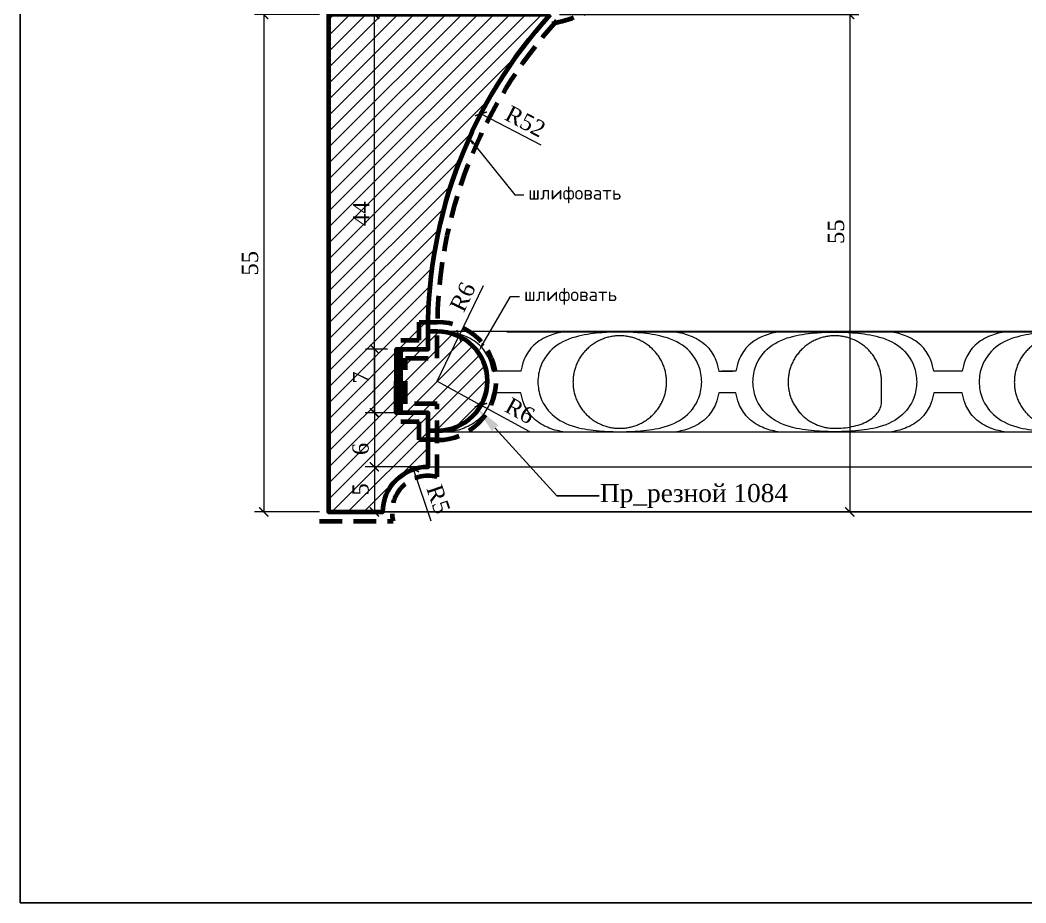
# Model space of a CAD drawing. Header units: millimetres. Extents: x 309006 to 309306, y -103815 to -103615.
# Drawn here: x 309005.9 to 309117, y -103815 to -103717.4 of the extents above; entities that cross this region are included whole.
import ezdxf
from ezdxf import colors
from ezdxf.entities.mleader import LeaderData, LeaderLine
from ezdxf.math import Vec2, Vec3

# ---------------------------------------------------------------- set-up
doc = ezdxf.new("R2010")
doc.units = ezdxf.units.MM
doc.header["$MEASUREMENT"] = 0
doc.linetypes.add('HIDDEN', pattern=[0.375, 0.25, -0.125])
for name, color, linetype, lineweight in [('0.05', 7, 'Continuous', 5), ('линия 15', 7, 'Continuous', 15), ('линия 50', 1, 'Continuous', 140), ('служебный слой РАЗМЕРЫ', 7, 'Continuous', 9)]:
    doc.layers.add(name, color=color, linetype=linetype, lineweight=lineweight)
doc.layers.add('Outside panel', color=7, linetype='Continuous', lineweight=18, true_color=0x7f5e57)
doc.layers.add('размеры в модели', color=7, linetype='Continuous')
doc.styles.get("Standard").update_dxf_attribs({"font": 'times.ttf'})
doc.styles.add('ЕСКД профили текст', font='isocpeur.ttf')
doc.dimstyles.new('M_1', dxfattribs={"dimtxt": 1.8, "dimasz": 1, "dimexe": 1, "dimexo": 1, "dimgap": 0.6, "dimtad": 1, "dimdec": 0, "dimdsep": 46, "dimtxsty": 'Standard', "dimblk": 'ARCHTICK', "dimcen": -5, "dimclrd": 7, "dimclre": 7, "dimclrt": 7, "dimadec": 0, "dimazin": 0, "dimtfac": 1, "dimtdec": 0, "dimtmove": 0, "dimatfit": 3, "dimfxl": 1, "dimtolj": 1, "dimtzin": 0, "dimlwd": 5, "dimlwe": 5, "dimarcsym": 0})

# ---------------------------------------------------------------- blocks, each defined once
blk = doc.blocks.new('_ArchTick')
at = {"color": 0, "linetype": 'ByBlock', "const_width": 0.15}
blk.add_lwpolyline([(-0.5, -0.5), (0.5, 0.5)], dxfattribs=at)
blk = doc.blocks.new('*D21')
at = {"layer": 'Defpoints', "color": 0, "ltscale": 1000, "transparency": 16777216}
for p in [(309050.98, -103766.82), (309045.04, -103771.82), (309045.98, -103771.82)]:
    blk.add_point(p, dxfattribs=at)
at = {"layer": 'линия 15', "color": 7, "lineweight": 5, "ltscale": 1000, "transparency": 16777216}
for p, q in [((309049.98, -103766.82), (309044.04, -103766.82)), ((309045.04, -103766.82), (309045.04, -103771.82)), ((309044.98, -103771.82), (309044.04, -103771.82))]:
    blk.add_line(p, q, dxfattribs=at)
for p, rotation in [((309045.04, -103766.82), 90), ((309045.04, -103771.82), 270)]:
    blk.add_blockref('_ArchTick', p, dxfattribs=dict(at, rotation=rotation))
at = {"layer": 'линия 15', "color": 7, "ltscale": 1000, "transparency": 16777216, "insert": (309043.52, -103769.32), "char_height": 1.8, "attachment_point": 5, "rotation": 90}
blk.add_mtext('\\A1;5', dxfattribs=at)
blk = doc.blocks.new('*D20')
at = {"layer": 'Defpoints', "color": 0, "ltscale": 1000, "transparency": 16777216}
for p in [(309050.98, -103760.86), (309045.04, -103766.82), (309050.98, -103766.82)]:
    blk.add_point(p, dxfattribs=at)
at = {"layer": 'линия 15', "color": 7, "lineweight": 5, "ltscale": 1000, "transparency": 16777216}
for p, q in [((309049.98, -103760.86), (309044.04, -103760.86)), ((309045.04, -103760.86), (309045.04, -103766.82)), ((309049.98, -103766.82), (309044.04, -103766.82))]:
    blk.add_line(p, q, dxfattribs=at)
for p, rotation in [((309045.04, -103760.86), 90), ((309045.04, -103766.82), 270)]:
    blk.add_blockref('_ArchTick', p, dxfattribs=dict(at, rotation=rotation))
at = {"layer": 'линия 15', "color": 7, "ltscale": 1000, "transparency": 16777216, "insert": (309043.52, -103764.85), "char_height": 1.8, "attachment_point": 5, "rotation": 90}
blk.add_mtext('\\A1;6', dxfattribs=at)
blk = doc.blocks.new('*D18')
at = {"layer": 'Defpoints', "color": 0, "ltscale": 1000, "transparency": 16777216}
for p in [(309047.48, -103753.82), (309045.07, -103760.86), (309047.48, -103760.86)]:
    blk.add_point(p, dxfattribs=at)
at = {"layer": 'линия 15', "color": 7, "lineweight": 5, "ltscale": 1000, "transparency": 16777216}
for p, q in [((309046.48, -103753.82), (309044.07, -103753.82)), ((309045.07, -103753.82), (309045.07, -103760.86)), ((309046.48, -103760.86), (309044.07, -103760.86))]:
    blk.add_line(p, q, dxfattribs=at)
for p, rotation in [((309045.07, -103753.82), 90), ((309045.07, -103760.86), 270)]:
    blk.add_blockref('_ArchTick', p, dxfattribs=dict(at, rotation=rotation))
at = {"layer": 'линия 15', "color": 7, "ltscale": 1000, "transparency": 16777216, "insert": (309043.56, -103756.95), "char_height": 1.8, "attachment_point": 5, "rotation": 90}
blk.add_mtext('\\A1;7', dxfattribs=at)
blk = doc.blocks.new('*D17')
at = {"layer": 'Defpoints', "color": 0, "ltscale": 1000, "transparency": 16777216}
for p in [(309049.36, -103767.09), (309050.98, -103771.82)]:
    blk.add_point(p, dxfattribs=at)
at = {"layer": 'линия 15', "color": 7, "lineweight": 5, "ltscale": 1000, "transparency": 16777216}
blk.add_line((309051.33, -103772.84), (309049.36, -103767.09), dxfattribs=at)
at = {"layer": 'линия 15', "color": 7, "lineweight": 5, "ltscale": 1000, "transparency": 16777216, "rotation": 108.8886295560741}
blk.add_blockref('_ArchTick', (309049.36, -103767.09), dxfattribs=at)
at = {"layer": 'линия 15', "color": 7, "ltscale": 1000, "transparency": 16777216, "insert": (309052.11, -103770.42), "char_height": 1.8, "attachment_point": 5, "rotation": 288.8886}
blk.add_mtext('\\A1;R5', dxfattribs=at)
blk = doc.blocks.new('*D16')
at = {"layer": 'Defpoints', "color": 0, "ltscale": 1000, "transparency": 16777216}
for p in [(309054.39, -103752.37), (309051.98, -103757.34)]:
    blk.add_point(p, dxfattribs=at)
at = {"layer": 'линия 15', "color": 7, "lineweight": 5, "ltscale": 1000, "transparency": 16777216}
for p in [(309057.06, -103746.83), (309051.98, -103757.34)]:
    blk.add_line(p, (309054.39, -103752.37), dxfattribs=at)
at = {"layer": 'линия 15', "color": 7, "lineweight": 5, "ltscale": 1000, "transparency": 16777216, "rotation": 244.2064938782873}
blk.add_blockref('_ArchTick', (309054.39, -103752.37), dxfattribs=at)
at = {"layer": 'линия 15', "color": 7, "ltscale": 1000, "transparency": 16777216, "insert": (309054.8, -103748.04), "char_height": 1.8, "attachment_point": 5, "rotation": 64.2065}
blk.add_mtext('\\A1;R6', dxfattribs=at)
blk = doc.blocks.new('*D15')
at = {"layer": 'Defpoints', "color": 0, "ltscale": 1000, "transparency": 16777216}
for p in [(309056.82, -103727.8), (309102.8, -103751.7)]:
    blk.add_point(p, dxfattribs=at)
at = {"layer": 'линия 15', "color": 7, "lineweight": 5, "ltscale": 1000, "transparency": 16777216}
blk.add_line((309063.46, -103731.25), (309056.82, -103727.8), dxfattribs=at)
at = {"layer": 'линия 15', "color": 7, "lineweight": 5, "ltscale": 1000, "transparency": 16777216, "rotation": 152.5364289317594}
blk.add_blockref('_ArchTick', (309056.82, -103727.8), dxfattribs=at)
at = {"layer": 'линия 15', "color": 7, "ltscale": 1000, "transparency": 16777216, "insert": (309061.73, -103728.64), "char_height": 1.8, "attachment_point": 5, "rotation": 332.5364}
blk.add_mtext('\\A1;R52', dxfattribs=at)
blk = doc.blocks.new('*D8')
at = {"layer": 'Defpoints', "color": 0, "ltscale": 1000, "transparency": 16777216}
for p in [(309064.48, -103716.82), (309045.98, -103771.82), (309097.57, -103771.82)]:
    blk.add_point(p, dxfattribs=at)
at = {"layer": 'линия 15', "color": 7, "lineweight": 5, "ltscale": 1000, "transparency": 16777216}
for p, q in [((309065.48, -103716.82), (309098.57, -103716.82)), ((309097.57, -103716.82), (309097.57, -103771.82)), ((309046.98, -103771.82), (309098.57, -103771.82))]:
    blk.add_line(p, q, dxfattribs=at)
for p, rotation in [((309097.57, -103716.82), 90), ((309097.57, -103771.82), 270)]:
    blk.add_blockref('_ArchTick', p, dxfattribs=dict(at, rotation=rotation))
at = {"layer": 'линия 15', "color": 7, "ltscale": 1000, "transparency": 16777216, "insert": (309096.06, -103740.83), "char_height": 1.8, "attachment_point": 5, "rotation": 90}
blk.add_mtext('\\A1;55', dxfattribs=at)
blk = doc.blocks.new('*D5')
at = {"layer": 'Defpoints', "color": 0, "ltscale": 1000, "transparency": 16777216}
for p in [(309039.98, -103716.82), (309032.81, -103771.82), (309039.98, -103771.82)]:
    blk.add_point(p, dxfattribs=at)
at = {"layer": 'линия 15', "color": 7, "lineweight": 5, "ltscale": 1000, "transparency": 16777216}
for p, q in [((309038.98, -103716.82), (309031.81, -103716.82)), ((309032.81, -103716.82), (309032.81, -103771.82)), ((309038.98, -103771.82), (309031.81, -103771.82))]:
    blk.add_line(p, q, dxfattribs=at)
for p, rotation in [((309032.81, -103716.82), 90), ((309032.81, -103771.82), 270)]:
    blk.add_blockref('_ArchTick', p, dxfattribs=dict(at, rotation=rotation))
at = {"layer": 'линия 15', "color": 7, "ltscale": 1000, "transparency": 16777216, "insert": (309031.3, -103744.32), "char_height": 1.8, "attachment_point": 5, "rotation": 90}
blk.add_mtext('\\A1;55', dxfattribs=at)
blk = doc.blocks.new('*D2')
at = {"layer": '0.05', "color": 7, "lineweight": 5, "ltscale": 1000, "transparency": 16777216}
for p in [(309051.98, -103757.34), (309062.22, -103762.96)]:
    blk.add_line(p, (309056.82, -103760), dxfattribs=at)
at = {"layer": 'Defpoints', "color": 0, "ltscale": 1000, "transparency": 16777216}
for p in [(309051.98, -103757.34), (309056.82, -103760)]:
    blk.add_point(p, dxfattribs=at)
at = {"layer": '0.05', "color": 7, "lineweight": 5, "ltscale": 1000, "transparency": 16777216, "rotation": 151.2241793745032}
blk.add_blockref('_ArchTick', (309056.82, -103760), dxfattribs=at)
at = {"layer": '0.05', "color": 7, "lineweight": 15, "ltscale": 1000, "transparency": 16777216, "insert": (309061.13, -103760.63), "char_height": 1.8, "attachment_point": 5, "rotation": 331.2242}
blk.add_mtext('\\A1;R6', dxfattribs=at)

msp = doc.modelspace()

# ---------------------------------------------------------------- hatches: boundary and pattern name
at = {"layer": 'Outside panel', "ltscale": 1000}
h = msp.add_hatch(dxfattribs=at)
h.set_pattern_fill('ANSI31', color=256, scale=10)
h.set_pattern_definition([(45, (3451.7473, -5674.9355), (-0.8838834765, 0.8838834765), [])])
h.paths.add_polyline_path([(309064.48, -103716.82), (309039.98, -103716.82), (309039.98, -103771.82), (309045.98, -103771.82, -0.414214), (309050.98, -103766.82), (309050.98, -103760.86), (309047.46, -103760.86), (309047.48, -103753.82), (309050.98, -103753.82), (309050.98, -103751.82, -0.187336)])
h = msp.add_hatch(dxfattribs=at)
h.set_pattern_fill('ANSI31', color=256, scale=10)
h.set_pattern_definition([(45, (733.6525, -5674.9352), (-0.8838834765, 0.8838834765), [])])
h.paths.add_polyline_path([(309050.98, -103751.82), (309050.98, -103753.82), (309047.98, -103753.82), (309047.98, -103760.86), (309050.98, -103760.86), (309050.98, -103762.86), (309051.98, -103762.86, 1), (309051.98, -103751.82)])

# ---------------------------------------------------------------- linework, layer by layer
at = {"color": 7, "lineweight": 15, "ltscale": 1000}
for p, q in [((309050.98, -103751.82), (309205.44, -103751.82)), ((309050.98, -103766.82), (309204.94, -103766.82)), ((309039.98, -103771.82), (309199.94, -103771.82)), ((309039.98, -103771.82), (309195.52, -103771.82))]:
    msp.add_line(p, q, dxfattribs=at)
at = {"color": 6, "ltscale": 1000}
msp.add_lwpolyline([(309005.89, -103815.04), (309305.89, -103815.04), (309305.89, -103615.04), (309005.89, -103615.04)], close=True, dxfattribs=at)
at = {"color": 7, "linetype": 'Continuous', "lineweight": 30}
for points in [[(309050.98, -103751.82), (309050.98, -103753.82), (309047.48, -103753.82), (309047.48, -103760.86), (309050.98, -103760.86)], [(309050.98, -103753.82), (309047.98, -103753.82), (309047.98, -103760.86), (309050.98, -103760.86)]]:
    msp.add_lwpolyline(points, dxfattribs=at)
at = {"color": 7}
msp.add_lwpolyline([(309045.98, -103771.82), (309199.94, -103771.82, -0.414214), (309204.94, -103766.82), (309204.94, -103762.86)], format="xyb", dxfattribs=at)
at = {"layer": '0.05', "color": 7, "lineweight": 15, "ltscale": 1000}
for p, q in [((309072.16, -103751.94), (309059.66, -103751.94)), ((309084.66, -103751.94), (309072.16, -103751.94)), ((309095.93, -103751.94), (309083.43, -103751.94)), ((309108.43, -103751.94), (309095.93, -103751.94)), ((309120.93, -103751.94), (309108.43, -103751.94)), ((309059.66, -103756.25), (309058.09, -103756.25)), ((309061.23, -103756.25), (309059.66, -103756.25)), ((309083.09, -103756.25), (309084.66, -103756.25)), ((309085, -103756.25), (309083.43, -103756.25)), ((309108.43, -103756.25), (309106.86, -103756.25)), ((309110, -103756.25), (309108.43, -103756.25)), ((309059.66, -103758.63), (309058.09, -103758.63)), ((309061.23, -103758.63), (309059.66, -103758.63)), ((309084.66, -103758.63), (309083.09, -103758.63)), ((309085, -103758.63), (309083.43, -103758.63)), ((309108.43, -103758.63), (309106.86, -103758.63)), ((309110, -103758.63), (309108.43, -103758.63)), ((309050.75, -103762.94), (309095.93, -103762.94)), ((309059.66, -103762.94), (309072.16, -103762.94)), ((309072.16, -103762.94), (309084.66, -103762.94)), ((309095.93, -103762.94), (309108.43, -103762.94)), ((309108.43, -103762.94), (309120.93, -103762.94)), ((309070.91, -103771.82), (309076.91, -103771.82)), ((309071.34, -103771.82), (309077.34, -103771.82))]:
    msp.add_line(p, q, dxfattribs=at)
for points, knots in [([(309058.09, -103756.25), (309058.03, -103755.84), (309057.92, -103755.44), (309057.77, -103755.05), (309057.55, -103754.5), (309057.24, -103753.99), (309056.84, -103753.56), (309056.37, -103753.07), (309055.79, -103752.7), (309055.16, -103752.42), (309054.62, -103752.18), (309054.05, -103752.02), (309053.47, -103751.94)], [9.549019, 9.549019, 9.549019, 9.549019, 10.549019, 10.549019, 10.549019, 11.549019, 11.549019, 11.549019, 12.549019, 12.549019, 12.549019, 13.549019, 13.549019, 13.549019, 13.549019]), ([(309065.85, -103751.94), (309065.27, -103752.02), (309064.7, -103752.18), (309064.16, -103752.42), (309063.53, -103752.7), (309062.95, -103753.07), (309062.49, -103753.56), (309062.09, -103753.99), (309061.78, -103754.5), (309061.56, -103755.05), (309061.4, -103755.44), (309061.29, -103755.84), (309061.23, -103756.25)], [0, 0, 0, 0, 1, 1, 1, 2, 2, 2, 3, 3, 3, 4, 4, 4, 4]), ([(309072.16, -103751.94), (309071.51, -103751.93), (309070.86, -103751.95), (309070.21, -103752), (309069.34, -103752.06), (309068.47, -103752.16), (309067.61, -103752.38), (309066.65, -103752.61), (309065.71, -103752.99), (309064.94, -103753.6), (309064.27, -103754.15), (309063.73, -103754.87), (309063.43, -103755.68), (309063.22, -103756.24), (309063.12, -103756.84), (309063.11, -103757.44)], [790.810228, 790.810228, 790.810228, 790.810228, 791.810228, 791.810228, 791.810228, 792.810228, 792.810228, 792.810228, 793.810228, 793.810228, 793.810228, 794.810228, 794.810228, 794.810228, 795.810228, 795.810228, 795.810228, 795.810228]), ([(309081.21, -103757.44), (309081.21, -103756.84), (309081.11, -103756.24), (309080.89, -103755.68), (309080.59, -103754.87), (309080.05, -103754.15), (309079.38, -103753.6), (309078.61, -103752.99), (309077.67, -103752.61), (309076.71, -103752.38), (309075.86, -103752.16), (309074.99, -103752.06), (309074.11, -103752), (309073.46, -103751.95), (309072.81, -103751.93), (309072.16, -103751.94)], [785.810228, 785.810228, 785.810228, 785.810228, 786.810228, 786.810228, 786.810228, 787.810228, 787.810228, 787.810228, 788.810228, 788.810228, 788.810228, 789.810228, 789.810228, 789.810228, 790.810228, 790.810228, 790.810228, 790.810228]), ([(309078.47, -103751.94), (309079.05, -103752.02), (309079.62, -103752.18), (309080.16, -103752.42), (309080.79, -103752.7), (309081.37, -103753.07), (309081.84, -103753.56), (309082.24, -103753.99), (309082.55, -103754.5), (309082.77, -103755.05), (309082.92, -103755.44), (309083.03, -103755.84), (309083.09, -103756.25)], [0, 0, 0, 0, 1, 1, 1, 2, 2, 2, 3, 3, 3, 4, 4, 4, 4]), ([(309089.62, -103751.94), (309089.04, -103752.02), (309088.47, -103752.18), (309087.92, -103752.42), (309087.3, -103752.7), (309086.72, -103753.07), (309086.25, -103753.56), (309085.85, -103753.99), (309085.54, -103754.5), (309085.32, -103755.05), (309085.17, -103755.44), (309085.06, -103755.84), (309085, -103756.25)], [0, 0, 0, 0, 1, 1, 1, 2, 2, 2, 3, 3, 3, 4, 4, 4, 4]), ([(309086.88, -103757.44), (309086.88, -103756.84), (309086.98, -103756.24), (309087.2, -103755.68), (309087.5, -103754.87), (309088.04, -103754.15), (309088.71, -103753.6), (309089.47, -103752.99), (309090.42, -103752.61), (309091.38, -103752.38), (309092.23, -103752.16), (309093.1, -103752.06), (309093.97, -103752), (309094.62, -103751.95), (309095.28, -103751.93), (309095.93, -103751.94)], [25, 25, 25, 25, 26, 26, 26, 27, 27, 27, 28, 28, 28, 29, 29, 29, 30, 30, 30, 30]), ([(309095.93, -103751.94), (309096.58, -103751.93), (309097.23, -103751.95), (309097.88, -103752), (309098.75, -103752.06), (309099.62, -103752.16), (309100.48, -103752.38), (309101.44, -103752.61), (309102.38, -103752.99), (309103.15, -103753.6), (309103.82, -103754.15), (309104.35, -103754.87), (309104.66, -103755.68), (309104.87, -103756.24), (309104.97, -103756.84), (309104.97, -103757.44)], [10, 10, 10, 10, 11, 11, 11, 12, 12, 12, 13, 13, 13, 14, 14, 14, 15, 15, 15, 15]), ([(309106.86, -103756.25), (309106.8, -103755.84), (309106.69, -103755.44), (309106.53, -103755.05), (309106.31, -103754.5), (309106, -103753.99), (309105.6, -103753.56), (309105.14, -103753.07), (309104.55, -103752.7), (309103.93, -103752.42), (309103.39, -103752.18), (309102.82, -103752.02), (309102.23, -103751.94)], [9.549019, 9.549019, 9.549019, 9.549019, 10.549019, 10.549019, 10.549019, 11.549019, 11.549019, 11.549019, 12.549019, 12.549019, 12.549019, 13.549019, 13.549019, 13.549019, 13.549019]), ([(309114.62, -103751.94), (309114.04, -103752.02), (309113.47, -103752.18), (309112.92, -103752.42), (309112.3, -103752.7), (309111.72, -103753.07), (309111.25, -103753.56), (309110.85, -103753.99), (309110.54, -103754.5), (309110.32, -103755.05), (309110.17, -103755.44), (309110.06, -103755.84), (309110, -103756.25)], [0, 0, 0, 0, 1, 1, 1, 2, 2, 2, 3, 3, 3, 4, 4, 4, 4]), ([(309120.93, -103751.94), (309120.28, -103751.93), (309119.62, -103751.95), (309118.97, -103752), (309118.1, -103752.06), (309117.23, -103752.16), (309116.38, -103752.38), (309115.42, -103752.61), (309114.47, -103752.99), (309113.71, -103753.6), (309113.04, -103754.15), (309112.5, -103754.87), (309112.2, -103755.68), (309111.98, -103756.24), (309111.88, -103756.84), (309111.88, -103757.44)], [790.810228, 790.810228, 790.810228, 790.810228, 791.810228, 791.810228, 791.810228, 792.810228, 792.810228, 792.810228, 793.810228, 793.810228, 793.810228, 794.810228, 794.810228, 794.810228, 795.810228, 795.810228, 795.810228, 795.810228]), ([(309063.11, -103757.44), (309063.12, -103758.03), (309063.22, -103758.64), (309063.43, -103759.2), (309063.73, -103760), (309064.27, -103760.73), (309064.94, -103761.27), (309065.71, -103761.89), (309066.65, -103762.26), (309067.61, -103762.5), (309068.47, -103762.71), (309069.34, -103762.81), (309070.21, -103762.88), (309070.86, -103762.92), (309071.51, -103762.95), (309072.16, -103762.94)], [795.810228, 795.810228, 795.810228, 795.810228, 796.810228, 796.810228, 796.810228, 797.810228, 797.810228, 797.810228, 798.810228, 798.810228, 798.810228, 799.810228, 799.810228, 799.810228, 800.810228, 800.810228, 800.810228, 800.810228]), ([(309072.16, -103762.94), (309072.81, -103762.95), (309073.46, -103762.92), (309074.11, -103762.88), (309074.99, -103762.81), (309075.86, -103762.71), (309076.71, -103762.5), (309077.67, -103762.26), (309078.61, -103761.89), (309079.38, -103761.27), (309080.05, -103760.73), (309080.59, -103760), (309080.89, -103759.2), (309081.11, -103758.64), (309081.21, -103758.03), (309081.21, -103757.44)], [780.810228, 780.810228, 780.810228, 780.810228, 781.810228, 781.810228, 781.810228, 782.810228, 782.810228, 782.810228, 783.810228, 783.810228, 783.810228, 784.810228, 784.810228, 784.810228, 785.810228, 785.810228, 785.810228, 785.810228]), ([(309095.93, -103762.94), (309095.28, -103762.95), (309094.62, -103762.92), (309093.97, -103762.88), (309093.1, -103762.81), (309092.23, -103762.71), (309091.38, -103762.5), (309090.42, -103762.26), (309089.47, -103761.89), (309088.71, -103761.27), (309088.04, -103760.73), (309087.5, -103760), (309087.2, -103759.2), (309086.98, -103758.64), (309086.88, -103758.03), (309086.88, -103757.44)], [20, 20, 20, 20, 21, 21, 21, 22, 22, 22, 23, 23, 23, 24, 24, 24, 25, 25, 25, 25]), ([(309104.97, -103757.44), (309104.97, -103758.03), (309104.87, -103758.64), (309104.66, -103759.2), (309104.35, -103760), (309103.82, -103760.73), (309103.15, -103761.27), (309102.38, -103761.89), (309101.44, -103762.26), (309100.48, -103762.5), (309099.62, -103762.71), (309098.75, -103762.81), (309097.88, -103762.88), (309097.23, -103762.92), (309096.58, -103762.95), (309095.93, -103762.94)], [15, 15, 15, 15, 16, 16, 16, 17, 17, 17, 18, 18, 18, 19, 19, 19, 20, 20, 20, 20]), ([(309111.88, -103757.44), (309111.88, -103758.03), (309111.98, -103758.64), (309112.2, -103759.2), (309112.5, -103760), (309113.04, -103760.73), (309113.71, -103761.27), (309114.47, -103761.89), (309115.42, -103762.26), (309116.38, -103762.5), (309117.23, -103762.71), (309118.1, -103762.81), (309118.97, -103762.88), (309119.62, -103762.92), (309120.28, -103762.95), (309120.93, -103762.94)], [795.810228, 795.810228, 795.810228, 795.810228, 796.810228, 796.810228, 796.810228, 797.810228, 797.810228, 797.810228, 798.810228, 798.810228, 798.810228, 799.810228, 799.810228, 799.810228, 800.810228, 800.810228, 800.810228, 800.810228]), ([(309058.09, -103758.63), (309058.03, -103759.04), (309057.92, -103759.44), (309057.77, -103759.83), (309057.55, -103760.37), (309057.24, -103760.88), (309056.84, -103761.31), (309056.37, -103761.8), (309055.79, -103762.18), (309055.16, -103762.46), (309054.62, -103762.7), (309054.05, -103762.86), (309053.47, -103762.94)], [9.549019, 9.549019, 9.549019, 9.549019, 10.549019, 10.549019, 10.549019, 11.549019, 11.549019, 11.549019, 12.549019, 12.549019, 12.549019, 13.549019, 13.549019, 13.549019, 13.549019]), ([(309065.85, -103762.94), (309065.27, -103762.86), (309064.7, -103762.7), (309064.16, -103762.46), (309063.53, -103762.18), (309062.95, -103761.8), (309062.49, -103761.31), (309062.09, -103760.88), (309061.78, -103760.37), (309061.56, -103759.83), (309061.4, -103759.44), (309061.29, -103759.04), (309061.23, -103758.63)], [0, 0, 0, 0, 1, 1, 1, 2, 2, 2, 3, 3, 3, 4, 4, 4, 4]), ([(309083.09, -103758.63), (309083.03, -103759.04), (309082.92, -103759.44), (309082.77, -103759.83), (309082.55, -103760.37), (309082.24, -103760.88), (309081.84, -103761.31), (309081.37, -103761.8), (309080.79, -103762.18), (309080.16, -103762.46), (309079.62, -103762.7), (309079.05, -103762.86), (309078.47, -103762.94)], [9.549363, 9.549363, 9.549363, 9.549363, 10.549363, 10.549363, 10.549363, 11.549363, 11.549363, 11.549363, 12.549363, 12.549363, 12.549363, 13.549363, 13.549363, 13.549363, 13.549363]), ([(309089.62, -103762.94), (309089.04, -103762.86), (309088.47, -103762.7), (309087.92, -103762.46), (309087.3, -103762.18), (309086.72, -103761.8), (309086.25, -103761.31), (309085.85, -103760.88), (309085.54, -103760.37), (309085.32, -103759.83), (309085.17, -103759.44), (309085.06, -103759.04), (309085, -103758.63)], [0, 0, 0, 0, 1, 1, 1, 2, 2, 2, 3, 3, 3, 4, 4, 4, 4]), ([(309106.86, -103758.63), (309106.8, -103759.04), (309106.69, -103759.44), (309106.53, -103759.83), (309106.31, -103760.37), (309106, -103760.88), (309105.6, -103761.31), (309105.14, -103761.8), (309104.55, -103762.18), (309103.93, -103762.46), (309103.39, -103762.7), (309102.82, -103762.86), (309102.23, -103762.94)], [9.549019, 9.549019, 9.549019, 9.549019, 10.549019, 10.549019, 10.549019, 11.549019, 11.549019, 11.549019, 12.549019, 12.549019, 12.549019, 13.549019, 13.549019, 13.549019, 13.549019]), ([(309114.62, -103762.94), (309114.04, -103762.86), (309113.47, -103762.7), (309112.92, -103762.46), (309112.3, -103762.18), (309111.72, -103761.8), (309111.25, -103761.31), (309110.85, -103760.88), (309110.54, -103760.37), (309110.32, -103759.83), (309110.17, -103759.44), (309110.06, -103759.04), (309110, -103758.63)], [0, 0, 0, 0, 1, 1, 1, 2, 2, 2, 3, 3, 3, 4, 4, 4, 4])]:
    msp.add_open_spline(points, degree=3, knots=knots, dxfattribs=at)
for points, weights, knots in [([(309077.33, -103757.46), (309077.33, -103762.57), (309072.16, -103762.57), (309066.99, -103762.57), (309066.99, -103757.46), (309066.99, -103752.34), (309072.16, -103752.34), (309077.33, -103752.34), (309077.33, -103757.46)], [1, 0.707106781187, 1, 0.707106781187, 1, 0.707106781187, 1, 0.707106781187, 1], [0, 0, 0, 14.363057, 14.363057, 28.726114, 28.726114, 43.089172, 43.089172, 57.452229, 57.452229, 57.452229]), ([(309101.09, -103757.46), (309101.09, -103757.46), (309101.09, -103762.57), (309095.93, -103762.57), (309090.76, -103762.57), (309090.76, -103757.46), (309090.76, -103752.34), (309095.93, -103752.34), (309101.09, -103752.34), (309101.09, -103757.46)], [1, 1, 0.707106781187, 1, 0.707106781187, 1, 0.707106781187, 1, 0.707106781187, 1], [0, 0, 0, 7.181529, 14.363057, 14.363057, 28.726114, 28.726114, 43.089172, 43.089172, 57.452229, 57.452229, 57.452229]), ([(309126.09, -103757.46), (309126.09, -103762.57), (309120.93, -103762.57), (309115.76, -103762.57), (309115.76, -103757.46), (309115.76, -103752.34), (309120.93, -103752.34), (309126.09, -103752.34), (309126.09, -103757.46)], [1, 0.707106781187, 1, 0.707106781187, 1, 0.707106781187, 1, 0.707106781187, 1], [0, 0, 0, 14.363057, 14.363057, 28.726114, 28.726114, 43.089172, 43.089172, 57.452229, 57.452229, 57.452229])]:
    msp.add_rational_spline(points, weights, degree=2, knots=knots, dxfattribs=at)
at = {"layer": 'линия 50', "color": 1, "linetype": 'HIDDEN', "ltscale": 10, "true_color": 0xff0909}
for points in [[(309095.48, -103677.82), (309095.48, -103682.66, 0.110292), (309088.34, -103685.41, 0.121936), (309082.59, -103691.69, 0.119065), (309080.46, -103699.78, -0.114848), (309077.97, -103708.24, -0.13974), (309070.36, -103715.72, -0.074614), (309064.68, -103717.8)], [(309038.98, -103772.82), (309038.98, -103772.82), (309047.11, -103772.82, -0.571287), (309051.98, -103767.95), (309051.98, -103759.87), (309048.47, -103759.87), (309048.48, -103754.82), (309051.98, -103754.82), (309051.98, -103751.82, -0.187341), (309065.22, -103717.5, -0.187341)], [(309047.98, -103752.82), (309049.98, -103752.82), (309049.98, -103750.82), (309051.98, -103750.82, -1), (309051.98, -103763.86), (309049.98, -103763.86), (309049.98, -103761.86), (309047.98, -103761.86)]]:
    msp.add_lwpolyline(points, format="xyb", dxfattribs=at)
at = {"layer": 'линия 50', "color": 7}
msp.add_lwpolyline([(309064.48, -103716.82), (309039.98, -103716.82), (309039.98, -103771.82), (309045.98, -103771.82, -0.414214), (309050.98, -103766.82), (309050.98, -103760.86), (309047.46, -103760.86), (309047.48, -103753.82), (309050.98, -103753.82), (309050.98, -103751.82, -0.187336), (309064.48, -103716.82)], format="xyb", dxfattribs=at)
msp.add_lwpolyline([(309050.98, -103753.82), (309050.98, -103751.82), (309051.98, -103751.82, -1), (309051.98, -103762.86), (309050.98, -103762.86), (309050.98, -103760.86), (309047.98, -103760.86), (309047.98, -103753.82)], format="xyb", close=True, dxfattribs=at)

# ---------------------------------------------------------------- dimensions: what is measured, and where the dimension line sits
at = {"layer": '0.05', "color": 7, "lineweight": 15, "ltscale": 1000}
dim = msp.add_radius_dim(center=(309051.98, -103757.34), mpoint=(309056.82, -103760), dimstyle='M_1', dxfattribs=at)
dim.commit()
dim.dimension.update_dxf_attribs({"geometry": '*D2', "text_midpoint": (309061.13, -103760.63)})
at = {"layer": 'линия 15', "color": 7, "ltscale": 1000}
for base, p1, p2, picture, middle in [((309032.81, -103771.82), (309039.98, -103716.82), (309039.98, -103771.82), '*D5', (309031.3, -103744.32)), ((309045.04, -103771.82), (309050.98, -103766.82), (309045.98, -103771.82), '*D21', (309043.52, -103769.32))]:
    dim = msp.add_linear_dim(base=base, p1=p1, p2=p2, angle=90, dimstyle='M_1', dxfattribs=at)
    dim.commit()
    dim.dimension.update_dxf_attribs({"geometry": picture, "text_midpoint": middle})
msp.add_linear_dim(base=(309045.07, -103716.82), p1=(309047.48, -103760.86), p2=(309064.48, -103716.82), angle=90, dimstyle='M_1', dxfattribs=at).render()
for base, p1, p2, picture, middle in [((309097.57, -103771.82), (309064.48, -103716.82), (309045.98, -103771.82), '*D8', (309097.57, -103740.83)), ((309045.07, -103760.86), (309047.48, -103753.82), (309047.48, -103760.86), '*D18', (309045.07, -103756.95)), ((309045.04, -103766.82), (309050.98, -103760.86), (309050.98, -103766.82), '*D20', (309045.04, -103764.85))]:
    dim = msp.add_linear_dim(base=base, p1=p1, p2=p2, angle=90, dimstyle='M_1', dxfattribs=at)
    dim.commit()
    dim.dimension.update_dxf_attribs({"geometry": picture, "text_midpoint": middle, "dimtype": 128})
for center, mpoint, picture, middle in [((309102.8, -103751.7), (309056.82, -103727.8), '*D15', (309061.03, -103729.99)), ((309050.98, -103771.82), (309049.36, -103767.09), '*D17', (309050.67, -103770.91))]:
    dim = msp.add_radius_dim(center=center, mpoint=mpoint, dimstyle='M_1', dxfattribs=at)
    dim.commit()
    dim.dimension.update_dxf_attribs({"geometry": picture, "text_midpoint": middle, "dimtype": 132})
dim = msp.add_radius_dim(center=(309051.98, -103757.34), mpoint=(309054.39, -103752.37), dimstyle='M_1', dxfattribs=at)
dim.commit()
dim.dimension.update_dxf_attribs({"geometry": '*D16', "text_midpoint": (309054.8, -103748.04)})

# ---------------------------------------------------------------- leaders
at = {"layer": 'размеры в модели', "color": 7, "ltscale": 1000}
ml = msp.add_multileader_mtext('Standard', dxfattribs=at)
ml.set_content('\\A1;Пр_резной 1084 ', color=7)
ml.set_leader_properties()
ml.build(insert=Vec2(0, 0))
ml.multileader.update_dxf_attribs({"text_right_attachment_type": 6, "dogleg_length": 0.36, "arrow_head_size": 3})
ctx = ml.context
ctx.base_point, ctx.char_height, ctx.arrow_head_size, ctx.landing_gap_size, ctx.plane_origin = Vec3(309069.88, -103770.05), 2, 3, 0.09, Vec3(309040.97, -103791.99)
ctx.right_attachment = 6
notes = []
notes.append((ctx, [(1, (1, 1, 0), (309065.2, -103770.05), (1, 0), 4.68, [(0, [(309056.38, -103760.32)], 0, [])])]))
ctx.mtext.insert, ctx.mtext.flow_direction = Vec3(309069.97, -103768.73), 5
at = {"layer": 'служебный слой РАЗМЕРЫ'}
ml = msp.add_multileader_mtext('Standard', dxfattribs=at)
ml.set_content('\\A1;шлифовать', color=256, style='ЕСКД профили текст')
ml.set_leader_properties(color=256, linetype='ByLayer', lineweight=-1)
ml.build(insert=Vec2(0, 0))
ml.multileader.update_dxf_attribs({"dogleg_length": 1, "arrow_head_size": 1})
ctx = ml.context
ctx.base_point, ctx.char_height, ctx.arrow_head_size, ctx.landing_gap_size, ctx.plane_origin = Vec3(309061.55, -103736.75), 1.5, 1, 0.5, Vec3(309075.03, -103710.58)
notes.append((ctx, [(1, (1, 1, 0), (309060.55, -103736.75), (1, 0), 1, [(0, [(309055.35, -103730.3)], 0, [])])]))
ctx.mtext.insert, ctx.mtext.flow_direction = Vec3(309062.05, -103735.78), 5
ml = msp.add_multileader_mtext('Standard', dxfattribs=at)
ml.set_content('\\A1;шлифовать', color=256, style='ЕСКД профили текст')
ml.set_leader_properties(color=256, linetype='ByLayer', lineweight=-1)
ml.build(insert=Vec2(0, 0))
ml.multileader.update_dxf_attribs({"dogleg_length": 1, "arrow_head_size": 1})
ctx = ml.context
ctx.base_point, ctx.char_height, ctx.arrow_head_size, ctx.landing_gap_size, ctx.plane_origin = Vec3(309061.08, -103747.99), 1.5, 1, 0.5, Vec3(309074.56, -103721.82)
notes.append((ctx, [(1, (1, 1, 0), (309060.08, -103747.99), (1, 0), 1, [(0, [(309056.57, -103754.06)], 0, [])])]))
ctx.mtext.insert, ctx.mtext.flow_direction = Vec3(309061.58, -103747.01), 5
for ctx, leaders in notes:
    for number, flags, end, landing, length, lines in leaders:
        leader = LeaderData()
        leader.index, (leader.has_last_leader_line, leader.has_dogleg_vector, leader.attachment_direction) = number, flags
        leader.last_leader_point, leader.dogleg_vector, leader.dogleg_length = Vec3(end), Vec3(landing), length
        for number, points, colour, breaks in lines:
            line = LeaderLine()
            line.index, line.vertices, line.color, line.breaks = number, Vec3.list(points), colors.encode_raw_color(colour), breaks
            leader.lines.append(line)
        ctx.leaders.append(leader)

doc.saveas('drawing.dxf')
